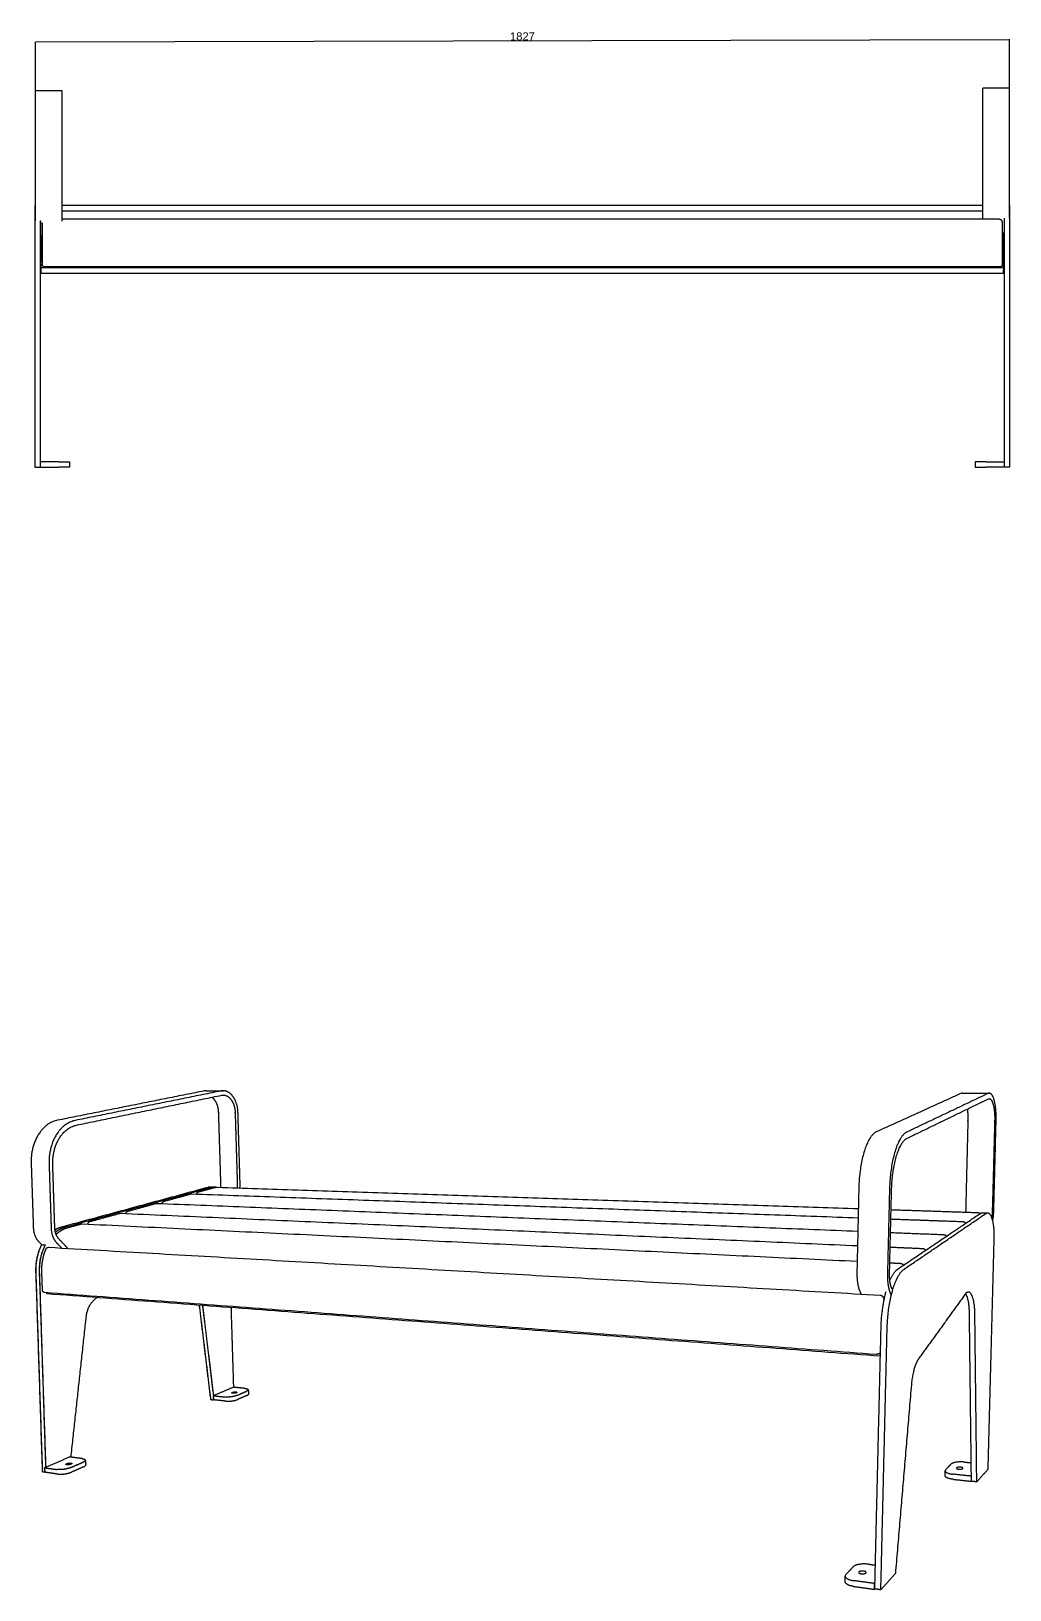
# Model space of a CAD drawing. Header units: millimetres. Extents: x -1488 to 3198, y -4194 to 3775.
# Drawn here: x -7 to 1828, y 854 to 3775 of the extents above; entities that cross this region are included whole.
import ezdxf

# ---------------------------------------------------------------- set-up
doc = ezdxf.new("R2010")
doc.units = ezdxf.units.MM
doc.header["$MEASUREMENT"] = 0
doc.layers.add('Domyślny', color=7, linetype='Continuous', true_color=0x000000)
doc.layers.add('Utwórz2D linie widoczne', color=7, linetype='Continuous', true_color=0x000000)
doc.styles.add('Arial', font='')
doc.styles.get('Arial').set_extended_font_data('Arial')
doc.dimstyles.new('Domyślny', dxfattribs={"dimtxt": 15, "dimasz": 1, "dimexe": 0.5, "dimexo": 0.5, "dimgap": 0.25, "dimtad": 1, "dimtoh": 1, "dimdec": 0, "dimzin": 1, "dimdsep": 46, "dimtxsty": 'Arial', "dimcen": 0.5, "dimazin": 0, "dimtfac": 1, "dimtdec": 4, "dimtix": 1, "dimtmove": 1, "dimatfit": 3, "dimfxl": 0, "dimtolj": 1, "dimtzin": 1, "dimarcsym": 0})

# ---------------------------------------------------------------- blocks, each defined once
blk = doc.blocks.new('*D3')
at = {"layer": 'Defpoints', "color": 0}
for p in [(1827.7, 3759.7), (1.2, 3663.2), (1827.9, 3668.2)]:
    blk.add_point(p, dxfattribs=at)
at = {"layer": 'Domyślny', "color": 0, "lineweight": -2}
for p, q in [((1.2, 3663.7), (1, 3755.2)), ((2, 3754.8), (1826.7, 3759.7)), ((1827.9, 3668.7), (1827.7, 3760.2))]:
    blk.add_line(p, q, dxfattribs=at)
at = {"layer": 'Domyślny', "color": 0}
for points in [[(2, 3754.9), (2, 3754.6), (1, 3754.7)], [(1826.7, 3759.6), (1826.7, 3759.9), (1827.7, 3759.7)]]:
    blk.add_solid(points, dxfattribs=at)
at = {"layer": 'Domyślny', "color": 0, "insert": (914.3, 3765.2), "char_height": 15, "attachment_point": 5, "rotation": 0.1566, "style": 'Arial'}
blk.add_mtext('\\A1;1827', dxfattribs=at)

msp = doc.modelspace()

# ---------------------------------------------------------------- linework, layer by layer
at = {"layer": 'Utwórz2D linie widoczne'}
for points in [[(1.2, 3607), (1.2, 3635.1), (1.2, 3663.2)], [(51.2, 3663.2), (26.2, 3663.2), (1.2, 3663.2)], [(51.2, 3607), (51.2, 3635.1), (51.2, 3663.2)], [(1777.9, 3612), (1777.9, 3640.1), (1777.9, 3668.2)], [(1827.9, 3668.2), (1802.9, 3668.2), (1777.9, 3668.2)], [(1827.9, 3612), (1827.9, 3640.1), (1827.9, 3668.2)], [(1.2, 3443.3), (1.2, 3525.1), (1.2, 3607)], [(51.2, 3443.3), (51.2, 3525.1), (51.2, 3607)], [(1777.9, 3448.2), (1777.9, 3530.1), (1777.9, 3612)], [(1827.9, 3448.2), (1827.9, 3530.1), (1827.9, 3612)], [(0, 3448.2), (0.6, 3448.2), (1.2, 3448.2)], [(0, 3448.2), (0, 3420.1), (0, 3392)], [(1777.9, 3448.2), (914.6, 3448.2), (51.2, 3448.2)], [(1777.9, 3423), (1777.9, 3435.6), (1777.9, 3448.2)], [(1827.9, 3424.7), (1827.9, 3436.5), (1827.9, 3448.2)], [(1828, 3448.2), (1828, 3448.2), (1827.9, 3448.2)], [(1828.3, 3448.2), (1828.2, 3448.2), (1828, 3448.2)], [(1828, 3392), (1828, 3420.1), (1828, 3448.2)], [(1828.3, 3392), (1828.3, 3420.1), (1828.3, 3448.2)], [(1.2, 3419.7), (1.2, 3431.5), (1.2, 3443.3)], [(10, 3419.7), (10.4, 3419.7), (10.7, 3419.7)], [(10, 3419.7), (10, 3405.8), (10, 3392)], [(10.7, 3418.7), (10.4, 3418.7), (10, 3418.7)], [(10.7, 3419.7), (10.7, 3418.6), (10.7, 3417.5)], [(51.2, 3419.3), (51.2, 3431.3), (51.2, 3443.3)], [(51.2, 3438.2), (914.6, 3438.2), (1777.9, 3438.2)], [(1809, 3423), (930.1, 3423), (51.2, 3423)], [(1818.3, 3392), (1818.3, 3408.3), (1818.3, 3424.7)], [(0, 3392), (0, 3175.1), (0, 2958.2)], [(10, 3392), (10, 3175.1), (10, 2958.2)], [(10.7, 3417.5), (10.7, 3404.7), (10.7, 3391.8)], [(14, 3391.8), (12.4, 3391.8), (10.7, 3391.8)], [(10.7, 3391.8), (10.7, 3391.5), (10.7, 3391.1)], [(11.5, 3391.1), (11.1, 3391.1), (10.7, 3391.1)], [(11.5, 3391.8), (11.5, 3389.3), (11.5, 3386.8)], [(14, 3415.1), (14, 3403.9), (14, 3392.6)], [(14, 3392.6), (14, 3365.3), (14, 3338.1)], [(1814, 3415.1), (1814, 3403.9), (1814, 3392.6)], [(1818, 3396.8), (1816, 3396.8), (1814, 3396.8)], [(1814, 3392.6), (1814, 3365.3), (1814, 3338.1)], [(1816.5, 3396.8), (1816.5, 3394.8), (1816.5, 3392.8)], [(1818, 3396.1), (1817.3, 3396.1), (1816.5, 3396.1)], [(1816.5, 3386.8), (1816.5, 3389.8), (1816.5, 3392.8)], [(1818, 3392), (1818, 3398.2), (1818, 3404.4)], [(1818, 2958.2), (1818, 3175.1), (1818, 3392)], [(1818.3, 2958.2), (1818.3, 3175.1), (1818.3, 3392)], [(1828, 2958.2), (1828, 3175.1), (1828, 3392)], [(1828.3, 2958.2), (1828.3, 3175.1), (1828.3, 3392)], [(11.5, 3386.8), (11.5, 3364.4), (11.5, 3341.9)], [(1816.5, 3341.9), (1816.5, 3364.4), (1816.5, 3386.8)], [(11.5, 3337.4), (11.5, 3339.6), (11.5, 3341.9)], [(11.5, 3335.3), (11.5, 3336.3), (11.5, 3337.4)], [(11.5, 3331.3), (11.5, 3333.3), (11.5, 3335.3)], [(14.9, 3335.3), (13.2, 3335.3), (11.5, 3335.3)], [(11.5, 3331.3), (11.5, 3329.7), (11.5, 3328.1)], [(1816.5, 3331.3), (914, 3331.3), (11.5, 3331.3)], [(1809, 3333.1), (914, 3333.1), (19, 3333.1)], [(1816.5, 3335.3), (1814.8, 3335.3), (1813.2, 3335.3)], [(1816.5, 3341.9), (1816.5, 3339.6), (1816.5, 3337.4)], [(1816.5, 3335.3), (1816.5, 3336.3), (1816.5, 3337.4)], [(1816.5, 3331.3), (1816.5, 3333.3), (1816.5, 3335.3)], [(1816.5, 3331.3), (1816.5, 3329.7), (1816.5, 3328.1)], [(11.5, 3328.1), (11.5, 3324.6), (11.5, 3321.2)], [(1816.5, 3321.2), (914, 3321.2), (11.5, 3321.2)], [(0, 2958.2), (5, 2958.2), (10, 2958.2)], [(45, 2968.2), (27.5, 2968.2), (10, 2968.2)], [(10, 2958.2), (27.5, 2958.2), (45, 2958.2)], [(45, 2968.2), (55, 2968.2), (65, 2968.2)], [(65, 2958.2), (55, 2958.2), (45, 2958.2)], [(65, 2968.2), (65, 2963.2), (65, 2958.2)], [(1783, 2968.2), (1773, 2968.2), (1763, 2968.2)], [(1763, 2968.2), (1763, 2963.2), (1763, 2958.2)], [(1763, 2958.2), (1773, 2958.2), (1783, 2958.2)], [(1783, 2968.2), (1800.5, 2968.2), (1818, 2968.2)], [(1818, 2958.2), (1800.5, 2958.2), (1783, 2958.2)], [(1828, 2958.2), (1823, 2958.2), (1818, 2958.2)], [(1828.3, 2958.2), (1828.2, 2958.2), (1828, 2958.2)], [(317.6, 1789), (180, 1761.5), (42.4, 1734)], [(349.4, 1789), (212.6, 1761.4), (75.8, 1733.7)], [(321.2, 1789.4), (337.1, 1789.4), (352.9, 1789.4)], [(1737, 1784.4), (1657.4, 1748.3), (1577.9, 1712.2)], [(1787.8, 1784.4), (1711.2, 1748), (1634.6, 1711.6)], [(1739, 1784.9), (1764.4, 1784.9), (1789.7, 1784.9)], [(78.1, 1724.9), (214.2, 1752.9), (350.4, 1780.9)], [(1635.5, 1700.2), (1711.7, 1737.2), (1788, 1774.1)], [(384.9, 1615), (382.9, 1681.9), (380.9, 1748.8)], [(1798.2, 1565.3), (1800.4, 1649.5), (1802.6, 1733.8)], [(-6.9, 1653.2), (-4.9, 1593.1), (-2.9, 1533)], [(26.7, 1652.3), (28.6, 1591.8), (30.6, 1531.3)], [(37.4, 1531.7), (35.5, 1591.4), (33.6, 1651)], [(324.8, 1608.3), (187.6, 1571), (50.3, 1533.8)], [(325, 1608.3), (187.7, 1571), (50.5, 1533.8)], [(331.1, 1608.1), (194, 1570.8), (56.9, 1533.5)], [(331.3, 1608.1), (194.2, 1570.8), (57.1, 1533.5)], [(306.5, 1599.7), (321.4, 1603.7), (336.2, 1607.8)], [(330.3, 1608.9), (330.3, 1608.9), (330.3, 1608.9)], [(330.4, 1608.9), (333.4, 1608.8), (336.4, 1608.7)], [(342.4, 1608.5), (943.3, 1588.5), (1544.2, 1568.6)], [(174.3, 1563.6), (201, 1570.9), (227.7, 1578.2)], [(229, 1578.3), (886.1, 1552.2), (1543.2, 1526.2)], [(242.1, 1582.1), (267.4, 1589), (292.8, 1596)], [(294.1, 1596.1), (918.9, 1573.7), (1543.8, 1551.3)], [(1545, 1606.1), (1543.3, 1527.7), (1541.5, 1449.4)], [(1602.6, 1604.5), (1600.7, 1525.5), (1598.8, 1446.5)], [(1602.7, 1447.2), (1604.6, 1525.1), (1606.5, 1603)], [(103, 1544.2), (131.1, 1551.8), (159.2, 1559.5)], [(160.6, 1559.7), (851.6, 1529.4), (1542.6, 1499.1)], [(1605.2, 1549), (1672.9, 1546.6), (1740.6, 1544.2)], [(1605.6, 1566.5), (1686.5, 1563.8), (1767.4, 1561.1)], [(1618.7, 1455.6), (1696.1, 1507.7), (1773.6, 1559.9)], [(1630, 1455), (1706.9, 1507.3), (1783.7, 1559.5)], [(1776.5, 1560.8), (1781.5, 1560.7), (1786.5, 1560.5)], [(62.3, 1533.1), (74.7, 1536.4), (87, 1539.8)], [(88.5, 1540), (815.2, 1504.9), (1542, 1469.8)], [(1604.5, 1523.7), (1654.3, 1521.7), (1704.1, 1519.8)], [(7.3, 1506.4), (10.1, 1503.6), (12.8, 1500.8)], [(12.8, 1500.8), (16, 1500.6), (19.3, 1500.4)], [(19.3, 1500.4), (19.4, 1500.3), (19.4, 1500.2)], [(25.8, 1496), (805.5, 1451.1), (1585.3, 1406.2)], [(40.7, 1504.6), (45.5, 1499.6), (50.3, 1494.6)], [(61.8, 1493.9), (53.4, 1502.8), (45, 1511.7)], [(1603.9, 1496.4), (1634.5, 1495.1), (1665.1, 1493.7)], [(1798.4, 1513.2), (1792.6, 1296.4), (1786.9, 1079.5)], [(1603.2, 1466.9), (1613.3, 1466.4), (1623.4, 1465.9)], [(1.5, 1450.5), (7.7, 1263.1), (13.8, 1075.6)], [(1.7, 1450.5), (7.9, 1263), (14, 1075.6)], [(8.2, 1450.1), (14.2, 1266.8), (20.1, 1083.6)], [(8.4, 1450), (14.3, 1266.8), (20.3, 1083.6)], [(14.3, 1415.4), (13.7, 1432.7), (13.1, 1449.9)], [(1577, 1295), (797.9, 1353), (18.7, 1411)], [(22.4, 1408.7), (22.4, 1409.7), (22.3, 1410.7)], [(1585.5, 1291.7), (803.9, 1350.2), (22.4, 1408.7)], [(1546.3, 1415.2), (1547.7, 1411.7), (1549.2, 1408.3)], [(1590.6, 1402.5), (1591.6, 1400), (1592.6, 1397.6)], [(1603.3, 1412), (1604.6, 1408.6), (1605.9, 1405.3)], [(1607.4, 1417.8), (1606.7, 1419.6), (1606, 1421.4)], [(1744.2, 1407.7), (1700.6, 1347.1), (1657, 1286.6)], [(308.1, 1387.3), (318.7, 1299), (329.4, 1210.7)], [(308.2, 1387.3), (318.9, 1299), (329.5, 1210.7)], [(314.3, 1386.8), (324.5, 1302.3), (334.7, 1217.7)], [(314.5, 1386.8), (324.7, 1302.3), (334.8, 1217.7)], [(373, 1233.7), (370.7, 1308.2), (368.4, 1382.8)], [(67.8, 1102.7), (82.1, 1234.2), (96.4, 1365.6)], [(1575.1, 855.6), (1580.9, 1100.1), (1586.8, 1344.5)], [(1586.4, 854), (1592.3, 1098.9), (1598.2, 1343.7)], [(1756.3, 1057.4), (1754.4, 1215.1), (1752.5, 1372.7)], [(1766.3, 1056.3), (1764.5, 1214.2), (1762.7, 1372.1)], [(1585.6, 1297.5), (1582.6, 1296.4), (1579.6, 1295.3)], [(1582.9, 1296.6), (1584.3, 1296.5), (1585.6, 1296.4)], [(372.4, 1233.7), (353.6, 1225.7), (334.8, 1217.7)], [(393.9, 1231.5), (383.1, 1232.6), (372.4, 1233.7)], [(400.1, 1229), (400.5, 1225.2), (401, 1221.4)], [(1643.7, 1238.5), (1628.6, 1061.6), (1613.6, 884.6)], [(329.4, 1210.7), (329.5, 1210.7), (329.5, 1210.7)], [(329.5, 1210.7), (332.6, 1210.4), (335.7, 1210)], [(335.6, 1210.1), (335.1, 1213.9), (334.7, 1217.7)], [(334.7, 1217.7), (334.7, 1217.7), (334.8, 1217.7)], [(335.7, 1210), (335.3, 1213.9), (334.8, 1217.7)], [(334.8, 1217.7), (345.7, 1216.6), (356.7, 1215.4)], [(357.6, 1207.7), (346.7, 1208.9), (335.7, 1210)], [(379.1, 1218.4), (387.8, 1222.2), (396.5, 1226)], [(379.3, 1218.4), (388, 1222.2), (396.7, 1226)], [(397.6, 1218.3), (388.9, 1214.5), (380.2, 1210.7)], [(20.1, 1083.6), (19.1, 1083.2), (18.1, 1082.8)], [(19.4, 1074.2), (18.7, 1078.5), (18.1, 1082.8)], [(18.1, 1082.8), (18.2, 1082.8), (18.3, 1082.7)], [(65.7, 1103), (42, 1092.9), (18.3, 1082.7)], [(19.5, 1074.2), (18.9, 1078.5), (18.3, 1082.7)], [(18.3, 1082.7), (29.9, 1081.1), (41.4, 1079.5)], [(88.5, 1099.9), (77.1, 1101.4), (65.7, 1103)], [(67.3, 1083.2), (78.3, 1088), (89.3, 1092.8)], [(67.5, 1083.2), (78.5, 1088), (89.5, 1092.7)], [(90.7, 1084.2), (79.7, 1079.4), (68.7, 1074.6)], [(94.4, 1097.1), (95, 1092.8), (95.6, 1088.6)], [(1707.8, 1078.9), (1712.9, 1084.2), (1717.9, 1089.5)], [(1742.9, 1093.5), (1749.4, 1092.8), (1755.9, 1092.1)], [(13.8, 1075.6), (13.9, 1075.6), (14, 1075.6)], [(14, 1075.6), (16.6, 1075.2), (19.3, 1074.8)], [(19.5, 1074.2), (19.4, 1074.2), (19.4, 1074.2)], [(42.7, 1070.9), (31.1, 1072.6), (19.5, 1074.2)], [(1707.1, 1067.5), (1707, 1072.2), (1707, 1077)], [(1756.2, 1067), (1738.9, 1068.8), (1721.6, 1070.7)], [(1721.7, 1061.1), (1739, 1059.3), (1756.3, 1057.4)], [(1766.3, 1056.3), (1761.3, 1056.9), (1756.3, 1057.4)], [(1786.9, 1079.5), (1776.6, 1067.9), (1766.3, 1056.3)], [(1519.7, 868.8), (1519.6, 874.2), (1519.4, 879.6)], [(1520.8, 882.7), (1527.6, 889.8), (1534.4, 897)], [(1563.8, 902), (1570, 901.2), (1576.2, 900.4)], [(1613.6, 884.6), (1600, 869.3), (1586.4, 854)], [(1574.2, 865.9), (1554.6, 868.6), (1535, 871.3)], [(1535.4, 860.4), (1554.9, 857.7), (1574.5, 854.9)], [(1575.4, 867.2), (1574.8, 866.5), (1574.2, 865.9)], [(1574.5, 854.9), (1574.3, 860.4), (1574.2, 865.9)], [(1575.1, 855.6), (1574.8, 855.3), (1574.5, 854.9)], [(1586.4, 854), (1580.8, 854.8), (1575.1, 855.6)]]:
    msp.add_open_spline(points, degree=2, dxfattribs=at)
for points, knots in [([(1809, 3423), (1809.3, 3423), (1810, 3422.9), (1811, 3422.4), (1811.9, 3421.7), (1812.6, 3420.7), (1813.2, 3419.5), (1813.8, 3417.6), (1814, 3416.1), (1814, 3415.1)], [0, 0, 0, 0, 1.009535, 2.066023, 3.20111, 4.431296, 5.760547, 7.213531, 10.307951, 10.307951, 10.307951, 10.307951]), ([(1767.4, 1561.1), (1767.6, 1561.1), (1768.1, 1561.1), (1769, 1561), (1770.6, 1560.5), (1771.9, 1559.8), (1772.7, 1559.3)], [0, 0, 0, 0, 0.692869, 1.380533, 2.78004, 5.659247, 5.659247, 5.659247, 5.659247])]:
    msp.add_open_spline(points, degree=3, knots=knots, dxfattribs=at)
for points, weights, degree in [([(14, 3415.1), (14, 3415.3), (14, 3415.6)], [1, 0.999812231976, 1], 2), ([(1816.5, 3321.2), (1816.5, 3321.2), (1816.5, 3328.1)], [0.950231035084, 0.73456552045, 1], 2), ([(321.2, 1789.4), (319.4, 1789.4), (317.6, 1789)], [1, 0.995147080217, 1], 2), ([(1739, 1784.9), (1738, 1784.9), (1737, 1784.4)], [3098.98457663, 3126.653115, 3168.62501091], 2), ([(1748.4, 1755), (1749.9, 1745), (1749.6, 1733.4)], [3075.51297813, 3026.6411525, 3215.57060661], 2), ([(42.4, 1734), (-9.2, 1723.7), (-6.9, 1653.2)], [3616.09197105, 2682.85688313, 3560.19226706], 2), ([(75.8, 1733.7), (24.5, 1723.3), (26.7, 1652.3)], [3592.47768041, 2665.01742678, 3536.57797642], 2), ([(33.6, 1651), (31.6, 1715.4), (78.1, 1724.9)], [3545.41910809, 2672.30524477, 3596.23702081], 2), ([(1577.9, 1712.2), (1547, 1698.2), (1545, 1606.1)], [2778.91634411, 2050.4111204, 2723.01664012], 2), ([(1634.6, 1711.6), (1604.8, 1697.4), (1602.6, 1604.5)], [2755.30205347, 2032.57166404, 2699.40234948], 2), ([(1606.5, 1603), (1608.5, 1687.1), (1635.5, 1700.2)], [2708.24348115, 2039.85948204, 2759.06139386], 2), ([(330.3, 1608.9), (327.5, 1609), (324.8, 1608.3)], [3915.1073254, 3955.4743711, 4037.40674331], 2), ([(330.4, 1608.9), (327.7, 1609), (325, 1608.3)], [3914.98787703, 3955.35355827, 4037.28328034], 2), ([(336.6, 1608.7), (333.8, 1608.8), (331.1, 1608.1)], [3910.34523775, 3950.65697401, 4032.68388518], 2), ([(339.5, 1608.4), (335.4, 1609.2), (331.3, 1608.1)], [3880.67105879, 3910.20766485, 4032.56042221], 2), ([(336.2, 1607.8), (338.3, 1608.4), (340.3, 1608.6), (342.4, 1608.5)], [4028.87054657, 4031.54296413, 4034.27653047, 4037.05206343], 3), ([(348.2, 1615.4), (348.4, 1611.9), (347.8, 1608.3)], [1, 0.995141406731, 1], 2), ([(379.6, 1614.4), (379.8, 1610.8), (379.2, 1607.3)], [1, 0.995263948118, 1], 2), ([(384.5, 1607.1), (385, 1611.1), (384.9, 1615)], [1, 0.996776112768, 1], 2), ([(227.7, 1578.2), (228.3, 1578.4), (229, 1578.3)], [1, 0.988327487834, 1], 2), ([(292.8, 1596), (293.4, 1596.1), (294.1, 1596.1)], [1, 0.988614362229, 1], 2), ([(159.2, 1559.5), (159.8, 1559.7), (160.6, 1559.7)], [1, 0.988014332214, 1], 2), ([(1745.5, 1566), (1745.5, 1563.9), (1745.3, 1561.9)], [1, 0.999805047087, 1], 2), ([(1773.6, 1559.9), (1775, 1560.9), (1776.5, 1560.8)], [3178.6524027, 3115.04155338, 3084.16680515], 2), ([(1795.3, 1564.4), (1795.2, 1557.6), (1794.2, 1551.3)], [3213.47801425, 3104.9621786, 3146.59151815], 2), ([(1796.1, 1544.4), (1797.9, 1554.3), (1798.2, 1565.3)], [3160.07452468, 3082.43744366, 3222.10163695], 2), ([(-2.9, 1533), (-2.4, 1516.5), (7.3, 1506.4)], [3575.4082815, 3260.5066657, 3590.73207957], 2), ([(30.6, 1531.3), (31.1, 1514.7), (40.7, 1504.6)], [3551.79399086, 3238.98481467, 3567.11778893], 2), ([(45, 1511.7), (37.8, 1519.3), (37.4, 1531.7)], [3571.95553759, 3246.40741829, 3560.46268903], 2), ([(50.3, 1533.8), (43.8, 1532), (37.6, 1528.3)], [3644.51763761, 3489.18716765, 3383.65594581], 2), ([(50.5, 1533.8), (43.9, 1532), (37.7, 1528.2)], [3644.39417464, 3487.10907788, 3380.88601866], 2), ([(57.1, 1533.5), (47.2, 1530.8), (38.5, 1523.9)], [3639.67131651, 3410.77201067, 3290.14801297], 2), ([(56.9, 1533.5), (47.1, 1530.8), (38.5, 1524)], [3639.79477948, 3412.68050303, 3292.15606681], 2), ([(87, 1539.8), (87.7, 1540), (88.5, 1540)], [1, 0.987671247101, 1], 2), ([(12.7, 1500.8), (0.6, 1478), (1.5, 1450.5)], [3160.73118668, 3177.46456473, 3588.61793362], 2), ([(12.9, 1500.8), (0.8, 1477.9), (1.7, 1450.5)], [3160.64998171, 3177.68660255, 3588.49447065], 2), ([(19.3, 1500.4), (7.3, 1477.5), (8.2, 1450.1)], [3156.6443127, 3174.01731307, 3583.89507549], 2), ([(19.4, 1500.2), (7.5, 1477.4), (8.4, 1450)], [3156.62167496, 3174.89333001, 3583.77161252], 2), ([(1541.5, 1449.4), (1541.1, 1427.9), (1546.3, 1415.2)], [2738.23265455, 2497.51236702, 2753.55645263], 2), ([(1598.2, 1343.7), (1600.4, 1434.9), (1630, 1455)], [2725.14073488, 2052.01577143, 2781.04043887], 2), ([(1598.8, 1446.5), (1598.2, 1424.8), (1603.3, 1412)], [2714.61836391, 2475.99051599, 2729.94216199], 2), ([(1606, 1421.4), (1602.3, 1431), (1602.7, 1447.2)], [2734.77991064, 2483.41311961, 2723.28706208], 2), ([(1603.3, 1433.5), (1610.5, 1450), (1618.7, 1455.6)], [2450.29275968, 2535.60440493, 2785.763297], 2), ([(1586.8, 1344.5), (1587.6, 1382.1), (1596.3, 1413.4)], [2729.86359301, 2404.15936184, 2406.15447653], 2), ([(1752.5, 1372.7), (1752.2, 1399.3), (1745.4, 1409.1)], [3153.3001058, 2582.02375693, 2690.65192819], 2), ([(96.4, 1365.6), (99.2, 1391.1), (116.6, 1401.6)], [3707.69695412, 3200.73066432, 3720.38433596], 2), ([(1657, 1286.6), (1646.6, 1272.2), (1643.7, 1238.5)], [2873.95505432, 2455.2741518, 2849.06607648], 2), ([(393.9, 1231.5), (406.4, 1230.3), (396.5, 1226)], [4126.4333328, 2911.14986172, 4100.62747363], 2), ([(394.2, 1231.5), (406.4, 1230.2), (396.7, 1226)], [4111.01599631, 2918.59429959, 4100.50401066], 2), ([(379.3, 1218.4), (369.2, 1214.1), (356.7, 1215.4)], [4071.87376057, 2867.68118024, 4064.95933392], 2), ([(379.1, 1218.4), (369.3, 1214.2), (356.8, 1215.4)], [4071.99722354, 2886.5844347, 4028.25327209], 2), ([(357.6, 1207.7), (370.1, 1206.3), (380.2, 1210.7)], [4067.34469933, 2869.3678883, 4074.25912598], 2), ([(371.1, 1222.4), (367.7, 1222.8), (370.5, 1224)], [4019.23925997, 2932.88216518, 4099.41288837], 2), ([(370.4, 1224.1), (373.3, 1225.3), (377.1, 1224.9)], [4099.53635134, 2903.76968603, 4098.63078321], 2), ([(370.5, 1224), (373.4, 1225.3), (377.1, 1224.9)], [4099.41288837, 2938.18307236, 4031.54836038], 2), ([(378, 1223.3), (375, 1222), (371.3, 1222.4)], [4093.74545862, 2891.24466384, 4091.67113062], 2), ([(377.8, 1223.3), (375, 1222), (371.3, 1222.4)], [4093.86892159, 2928.90977162, 4019.11511671], 2), ([(377.1, 1224.9), (380.8, 1224.6), (377.8, 1223.3)], [4101.60750791, 2898.27456166, 4093.86892159], 2), ([(377.2, 1224.9), (381, 1224.5), (378, 1223.3)], [4101.48721637, 2898.18568464, 4093.74545862], 2), ([(397.6, 1218.3), (401.1, 1219.9), (401, 1221.4)], [4102.88937607, 3571.74028533, 3519.8254592], 2), ([(67.5, 1083.2), (54.7, 1077.7), (41.4, 1079.5)], [3619.0484321, 2547.48531979, 3612.13400545], 2), ([(67.3, 1083.2), (54.8, 1077.8), (41.5, 1079.5)], [3619.17189507, 2564.31619011, 3579.50794759], 2), ([(59.8, 1090.5), (63.6, 1092.2), (67.5, 1091.6)], [3646.71102287, 2583.46749579, 3646.01777392], 2), ([(67.7, 1089.5), (64.1, 1087.9), (60.2, 1088.3)], [3641.04359312, 2604.56867948, 3574.32113687], 2), ([(67.5, 1091.6), (71.5, 1091.1), (67.7, 1089.5)], [3648.78092582, 2578.07932222, 3641.04359312], 2), ([(88.5, 1099.9), (101.7, 1098.1), (89.3, 1092.8)], [3673.60800433, 2590.95400126, 3647.80214516], 2), ([(88.8, 1099.9), (101.8, 1098.1), (89.5, 1092.7)], [3659.89785041, 2597.53974899, 3647.67868219], 2), ([(90.7, 1084.2), (95.9, 1086.5), (95.6, 1088.6)], [3650.0640476, 3117.19809928, 3127.89284853], 2), ([(1742.9, 1093.5), (1723.6, 1095.4), (1717.9, 1089.5)], [3305.46185721, 2343.9936242, 3298.54743056], 2), ([(42.7, 1070.9), (56, 1069.1), (68.7, 1074.6)], [3614.51937086, 2549.17202785, 3621.43379751], 2), ([(1707.8, 1078.9), (1702, 1072.7), (1721.6, 1070.7)], [3269.91718047, 2300.61224423, 3244.1113213], 2), ([(1721.7, 1061.1), (1707.2, 1062.7), (1707.1, 1067.5)], [3246.49668672, 2489.54588235, 2962.85539231], 2), ([(1520.8, 882.7), (1512.9, 874.4), (1535, 871.3)], [2817.091852, 1980.41638378, 2791.28599283], 2), ([(1563.8, 902), (1542, 905), (1534.4, 897)], [2852.63652874, 2023.79776375, 2845.72210209], 2), ([(1535.4, 860.4), (1519.9, 862.6), (1519.7, 868.8)], [2793.67135825, 2173.5311982, 2516.18882447], 2)]:
    msp.add_rational_spline(points, weights, degree=degree, dxfattribs=at)
for points, weights, degree, knots in [([(19, 3333.1), (18.4, 3333.1), (17.8, 3333.2), (17.2, 3333.4), (16.5, 3333.7), (16, 3334), (15.5, 3334.5), (15, 3335), (14.6, 3335.6), (14.4, 3336.2), (14.1, 3336.8), (14, 3337.3), (14, 3337.9), (14, 3338), (14, 3338), (14, 3338.1)], [1, 0.988193505187, 0.988193505187, 1, 0.986146370717, 0.986146370717, 1, 0.986146370717, 0.986146370717, 1, 0.989972782287, 0.989972782287, 1, 1, 1, 1], 3, [0, 0, 0, 0, 1.884795, 1.884795, 1.884795, 3.926991, 3.926991, 3.926991, 5.969187, 5.969187, 5.969187, 7.705774, 7.705774, 7.705774, 7.853976, 7.853976, 7.853976, 7.853976]), ([(1814, 3338.1), (1814, 3337.1), (1813.6, 3336.2), (1813.3, 3335.2), (1812.5, 3334.5), (1811.8, 3333.7), (1810.8, 3333.4), (1810.2, 3333.2), (1809.6, 3333.1), (1809.3, 3333.1), (1809, 3333.1)], [1, 0.981996493403, 1, 0.978730835943, 1, 0.977930045498, 1, 0.993260451943, 1, 0.998072816514, 1], 2, [0, 0, 0, 1.90041, 1.90041, 3.966565, 3.966565, 6.071398, 6.071398, 7.233046, 7.233046, 7.853982, 7.853982, 7.853982]), ([(380.9, 1748.8), (380.3, 1767.2), (370.9, 1779.3), (361.4, 1791.5), (349.4, 1789)], [4037.69790724, 3677.49272661, 4018.04196954, 3647.04041767, 3982.18634722], 2, [6007.67003, 6007.67003, 6007.67003, 6050.068831, 6050.068831, 6092.467642, 6092.467642, 6092.467642]), ([(1802.6, 1733.8), (1803.2, 1757), (1798.8, 1772.2), (1794.4, 1787.5), (1787.8, 1784.4)], [3200.5222803, 2914.44435477, 3180.8663426, 2883.99207961, 3145.01072027], 2, [6007.67003, 6007.67003, 6007.67003, 6050.068831, 6050.068831, 6092.467642, 6092.467642, 6092.467642]), ([(332.2, 1777.2), (334.3, 1775.5), (336.1, 1773.1), (343.8, 1763.3), (344.1, 1748.5)], [3891.18127115, 3940.14241177, 4037.18574632, 3684.96133961, 4052.74623356], 2, [5492.184749, 5492.184749, 5492.184749, 5501.009521, 5501.009521, 5535.263252, 5535.263252, 5535.263252]), ([(350.4, 1780.9), (360.1, 1782.9), (367.8, 1773), (375.3, 1763.2), (375.6, 1748.2)], [3984.64006325, 3639.02535716, 4013.57145668, 3663.47879594, 4029.13194292], 2, [5466.75579, 5466.75579, 5466.75579, 5501.009521, 5501.009521, 5535.263252, 5535.263252, 5535.263252]), ([(1788, 1774.1), (1793.3, 1776.7), (1796.8, 1764.2), (1800.4, 1751.8), (1799.8, 1733)], [3147.46443631, 2877.42458581, 3176.39586508, 2901.87802459, 3191.95631597], 2, [5466.75579, 5466.75579, 5466.75579, 5501.009521, 5501.009521, 5535.263252, 5535.263252, 5535.263252]), ([(344.1, 1748.5), (344.1, 1748.2), (344.1, 1747.9), (346.2, 1681.5), (348.2, 1615.4)], [4052.74623356, 4052.78635268, 4052.82647181, 4063.54719904, 4074.26793183], 2, [5535.263252, 5535.263252, 5535.263252, 5535.955593, 5535.955593, 5699.947448, 5699.947448, 5699.947448]), ([(375.6, 1748.2), (375.6, 1748), (375.6, 1747.7), (377.6, 1680.9), (379.6, 1614.4)], [4029.13194292, 4029.17206254, 4029.21218217, 4039.9329089, 4050.65364119], 2, [5535.263252, 5535.263252, 5535.263252, 5535.955593, 5535.955593, 5699.947448, 5699.947448, 5699.947448]), ([(1749.6, 1733.4), (1749.6, 1733), (1749.6, 1732.7), (1747.5, 1649.1), (1745.5, 1566)], [3215.57060661, 3215.61074341, 3215.65088021, 3226.37158977, 3237.09230489], 2, [5535.263252, 5535.263252, 5535.263252, 5535.955593, 5535.955593, 5699.947448, 5699.947448, 5699.947448]), ([(1799.8, 1733), (1799.8, 1732.6), (1799.8, 1732.3), (1797.6, 1648), (1795.3, 1564.4)], [3191.95631597, 3191.99645327, 3192.03659057, 3202.75729962, 3213.47801425], 2, [5535.263252, 5535.263252, 5535.263252, 5535.955593, 5535.955593, 5699.947448, 5699.947448, 5699.947448]), ([(239, 1577.9), (239, 1578.7), (239.2, 1579.5), (239.3, 1579.7), (239.4, 1579.9), (239.7, 1580.6), (240.3, 1581.2), (240.8, 1581.5), (241.3, 1581.8), (241.7, 1582), (242.1, 1582.1)], [1, 0.98216259176, 1, 0.998401164674, 1, 0.981335631583, 1, 0.991251032424, 1, 0.994694937877, 1], 2, [0, 0, 0, 1.545215, 1.545215, 2.007464, 2.007464, 3.608437, 3.608437, 4.733025, 4.733025, 5.627836, 5.627836, 5.627836]), ([(303.5, 1595.8), (303.5, 1596.5), (303.8, 1597.3), (303.8, 1597.4), (303.9, 1597.5), (304.2, 1598.2), (304.8, 1598.7), (305.2, 1599.1), (305.7, 1599.4), (306.1, 1599.6), (306.5, 1599.7)], [1, 0.981325295001, 1, 0.999538361888, 1, 0.981430385062, 1, 0.990465642925, 1, 0.994865558103, 1], 2, [0, 0, 0, 1.548552, 1.548552, 1.79163, 1.79163, 3.348752, 3.348752, 4.488698, 4.488698, 5.341319, 5.341319, 5.341319]), ([(171.2, 1559.2), (171.1, 1559.9), (171.3, 1560.7), (171.4, 1561), (171.6, 1561.4), (171.9, 1562.1), (172.6, 1562.7), (173, 1563), (173.5, 1563.3), (173.9, 1563.5), (174.3, 1563.6)], [1, 0.984205836084, 1, 0.995849335917, 1, 0.98125370541, 1, 0.992031679818, 1, 0.994505194404, 1], 2, [0, 0, 0, 1.484869, 1.484869, 2.246, 2.246, 3.893475, 3.893475, 5.000479, 5.000479, 5.942328, 5.942328, 5.942328]), ([(1783.7, 1559.5), (1790.2, 1564), (1794.6, 1549.9), (1799, 1536), (1798.4, 1513.2)], [3173.92954457, 2910.35030137, 3209.7851669, 2940.80245148, 3229.4411046], 2, [-1724.551933, -1724.551933, -1724.551933, -1682.153127, -1682.153127, -1639.754321, -1639.754321, -1639.754321]), ([(39.7, 1520.2), (41.9, 1522.2), (44.1, 1524.1), (51.5, 1529.1), (56.8, 1531.6), (62.3, 1533.1)], [3609.38192162, 3611.90205911, 3614.55478511, 3623.14045339, 3629.41882451, 3635.98144087], 3, [14.300797, 14.300797, 14.300797, 14.300797, 25.739059, 25.739059, 49.778836, 49.778836, 49.778836, 49.778836]), ([(99.7, 1539.4), (99.7, 1539.5), (99.7, 1539.5), (99.7, 1539.6), (99.7, 1540), (99.7, 1540.3), (99.8, 1540.7), (99.8, 1541.1), (100, 1541.5), (100.2, 1541.9), (100.4, 1542.4), (100.8, 1542.8), (101.2, 1543.2), (101.5, 1543.5), (101.8, 1543.7), (102.1, 1543.8), (102.4, 1544), (102.7, 1544.1), (103, 1544.2)], [3688.70629035, 3688.7019672, 3688.6978848, 3688.69404481, 3667.85691088, 3667.85691088, 3688.69404481, 3662.1000692, 3662.1000692, 3688.69404481, 3642.42767509, 3642.42767509, 3688.69404481, 3671.0043342, 3671.0043342, 3688.69404481, 3674.65971421, 3674.65971421, 3688.69404481], 3, [0.03698, 0.03698, 0.03698, 0.03698, 0.200206, 0.200206, 0.200206, 1.310599, 1.310599, 1.310599, 2.565878, 2.565878, 2.565878, 4.262831, 4.262831, 4.262831, 5.349563, 5.349563, 5.349563, 6.344129, 6.344129, 6.344129, 6.344129]), ([(1704.1, 1519.8), (1704.8, 1519.7), (1705.5, 1519.6), (1706.2, 1519.3), (1706.4, 1519.2), (1706.6, 1519.1), (1706.7, 1519), (1707.3, 1518.7), (1707.7, 1518.3), (1708.1, 1517.8), (1708.5, 1517.4), (1708.7, 1516.9), (1709, 1516.4), (1709, 1516.4), (1709, 1516.4), (1709, 1516.4)], [1, 0.98734292437, 0.98734292437, 1, 0.998966075978, 0.998966075978, 1, 0.991096966861, 0.991096966861, 1, 0.9917472551, 0.9917472551, 1, 0.999999920486, 0.999999841909, 0.999999764268], 3, [0, 0, 0, 0, 2.176817, 2.176817, 2.176817, 2.789666, 2.789666, 2.789666, 4.566343, 4.566343, 4.566343, 6.249925, 6.249925, 6.249925, 6.270676, 6.270676, 6.270676, 6.270676]), ([(1740.6, 1544.2), (1741.7, 1544.1), (1742.7, 1543.7), (1743, 1543.5), (1743.4, 1543.3), (1744, 1542.9), (1744.5, 1542.3), (1745.1, 1541.7), (1745.4, 1540.9)], [1, 0.981171127862, 1, 0.997219677814, 1, 0.989661185615, 1, 0.986755487822, 1], 2, [0, 0, 0, 2.10531, 2.10531, 2.899758, 2.899758, 4.410483, 4.410483, 6.093186, 6.093186, 6.093186]), ([(13.1, 1449.9), (12.9, 1457.1), (13.4, 1464.3), (16, 1479), (18.2, 1486.3), (21.1, 1493.2)], [3582.52234946, 3581.63452905, 3581.66221451, 3583.62095327, 3585.68901367, 3588.73907587], 3, [0, 0, 0, 0, 23.706632, 23.706632, 49.250824, 49.250824, 49.250824, 49.250824]), ([(21.1, 1493.2), (21.3, 1493.6), (21.6, 1494.1), (21.8, 1494.3), (22, 1494.6), (22.6, 1495.1), (23.3, 1495.5), (24.1, 1495.9), (25, 1496), (25.4, 1496), (25.8, 1496)], [1, 0.993582655265, 1, 0.997311470558, 1, 0.985920508247, 1, 0.983312576552, 1, 0.997266654007, 1], 2, [0, 0, 0, 1.006251, 1.006251, 1.671554, 1.671554, 3.247547, 3.247547, 5.0417, 5.0417, 5.780802, 5.780802, 5.780802]), ([(1665.1, 1493.7), (1665.9, 1493.7), (1666.6, 1493.5), (1667.3, 1493.2), (1667.4, 1493.1), (1667.5, 1493.1), (1667.7, 1493), (1668.3, 1492.7), (1668.8, 1492.2), (1669.2, 1491.7), (1669.6, 1491.3), (1669.9, 1490.8), (1670.1, 1490.3), (1670.1, 1490.3), (1670.1, 1490.3), (1670.1, 1490.2)], [1, 0.987227162468, 0.987227162468, 1, 0.999567342664, 0.999567342664, 1, 0.988720165572, 0.988720165572, 1, 0.993052303641, 0.993052303641, 1, 0.999999471176, 0.999998969085, 0.99999849378], 3, [0, 0, 0, 0, 2.253901, 2.253901, 2.253901, 2.663691, 2.663691, 2.663691, 4.734836, 4.734836, 4.734836, 6.335399, 6.335399, 6.335399, 6.448557, 6.448557, 6.448557, 6.448557]), ([(1623.4, 1465.9), (1624.1, 1465.8), (1624.8, 1465.7), (1625.1, 1465.6), (1625.4, 1465.4), (1626.3, 1465.1), (1627.1, 1464.4), (1628, 1463.6), (1628.5, 1462.4), (1628.6, 1462.3), (1628.6, 1462.2)], [1, 0.993401522175, 1, 0.998428206974, 1, 0.985696020457, 1, 0.977211189356, 1, 0.999869670625, 1], 2, [0, 0, 0, 1.366844, 1.366844, 2.029992, 2.029992, 4.013581, 4.013581, 6.478192, 6.478192, 6.662896, 6.662896, 6.662896]), ([(18.7, 1411), (17.9, 1411.1), (17.2, 1411.4), (16.8, 1411.5), (16.5, 1411.7), (15.7, 1412.2), (15.1, 1413), (14.8, 1413.5), (14.5, 1414), (14.3, 1414.7), (14.3, 1415.4)], [1, 0.987539175686, 1, 0.997103812682, 1, 0.98010714652, 1, 0.990955612512, 1, 0.986668425187, 1], 2, [0, 0, 0, 1.574695, 1.574695, 2.318495, 2.318495, 4.201975, 4.201975, 5.414194, 5.414194, 6.846042, 6.846042, 6.846042]), ([(1585.3, 1406.2), (1586.5, 1406.1), (1587.6, 1405.6), (1588.7, 1405.1), (1589.5, 1404.2), (1590.2, 1403.4), (1590.6, 1402.5)], [1, 0.981547270561, 1, 0.979910689008, 1, 0.985530651528, 1], 2, [0, 0, 0, 2.34517, 2.34517, 4.762213, 4.762213, 6.784316, 6.784316, 6.784316]), ([(1762.7, 1372.1), (1762.1, 1422.6), (1746.9, 1410.6), (1745.6, 1409.5), (1744.2, 1407.7)], [3148.57724767, 2217.94678262, 3094.22264581, 3078.75037025, 3087.03633534], 2, [-808.865271, -808.865271, -808.865271, -730.325454, -730.325454, -721.598808, -721.598808, -721.598808]), ([(1579.6, 1295.3), (1579.5, 1295.3), (1579.5, 1295.3), (1579.4, 1295.3), (1578.7, 1295), (1577.8, 1294.9), (1577, 1295)], [2742.66449977, 2742.67084876, 2742.67724408, 2742.68368397, 2707.05853815, 2707.05853815, 2742.68368397], 3, [0, 0, 0, 0, 0.135402, 0.135402, 0.135402, 2.547778, 2.547778, 2.547778, 2.547778]), ([(371.3, 1222.4), (371.2, 1222.4), (371.1, 1222.4), (367.4, 1222.8), (370.4, 1224.1)], [4021.79715114, 4055.71028924, 4091.7945936, 2895.33944336, 4099.53635134], 2, [-9.708074, -9.708074, -9.708074, -9.424778, -9.424778, 0, 0, 0]), ([(60.1, 1088.3), (60.1, 1088.4), (60, 1088.4), (56, 1088.9), (59.8, 1090.5)], [1, 0.999939802814, 1, 0.707657414858, 1.00212745895], 2, [0, 0, 0, 0.174547, 0.174547, 9.599325, 9.599325, 9.599325]), ([(67.9, 1089.4), (64.1, 1087.8), (60.1, 1088.3), (56.2, 1088.9), (60, 1090.5)], [3640.92013015, 2571.04880339, 3638.84580215, 2575.0562814, 3646.5875599], 2, [-18.849556, -18.849556, -18.849556, -9.424778, -9.424778, 0, 0, 0]), ([(60, 1090.5), (63.7, 1092.1), (67.7, 1091.6), (71.7, 1091.1), (67.9, 1089.4)], [3646.5875599, 2581.9973022, 3648.6618879, 2577.98982418, 3640.92013015], 2, [-18.849556, -18.849556, -18.849556, -9.424778, -9.424778, 0, 0, 0]), ([(1728.4, 1082.6), (1726.7, 1080.7), (1732.6, 1080.1), (1738.5, 1079.5), (1740.2, 1081.4)], [3276.67573251, 2313.48911981, 3268.93397476, 2309.4816418, 3271.00830275], 2, [-18.849556, -18.849556, -18.849556, -9.424778, -9.424778, 0, 0, 0]), ([(1740.2, 1081.4), (1741.9, 1083.2), (1736, 1083.8), (1730.2, 1084.4), (1728.4, 1082.6)], [3271.00830275, 2316.42266259, 3278.7500605, 2320.4301406, 3276.67573251], 2, [-18.849556, -18.849556, -18.849556, -9.424778, -9.424778, 0, 0, 0]), ([(1545.2, 887.5), (1542.9, 885), (1549.5, 884.1), (1556.1, 883.2), (1558.4, 885.7)], [2823.85040404, 1993.29325935, 2816.10864629, 1989.28578134, 2818.18297428], 2, [-18.849556, -18.849556, -18.849556, -9.424778, -9.424778, 0, 0, 0]), ([(1558.4, 885.7), (1560.7, 888.1), (1554.1, 889), (1547.5, 889.9), (1545.2, 887.5)], [2818.18297428, 1996.22680214, 2825.92473203, 2000.23428015, 2823.85040404], 2, [-18.849556, -18.849556, -18.849556, -9.424778, -9.424778, 0, 0, 0])]:
    msp.add_rational_spline(points, weights, degree=degree, knots=knots, dxfattribs=at)

# ---------------------------------------------------------------- dimensions: what is measured, and where the dimension line sits
at = {"layer": 'Domyślny'}
dim = msp.add_aligned_dim(p1=(1.2, 3663.2), p2=(1827.9, 3668.2), distance=91.5, dimstyle='Domyślny', dxfattribs=at)
dim.commit()
dim.dimension.update_dxf_attribs({"geometry": '*D3', "text_midpoint": (914.3, 3765.2)})

doc.saveas('drawing.dxf')
